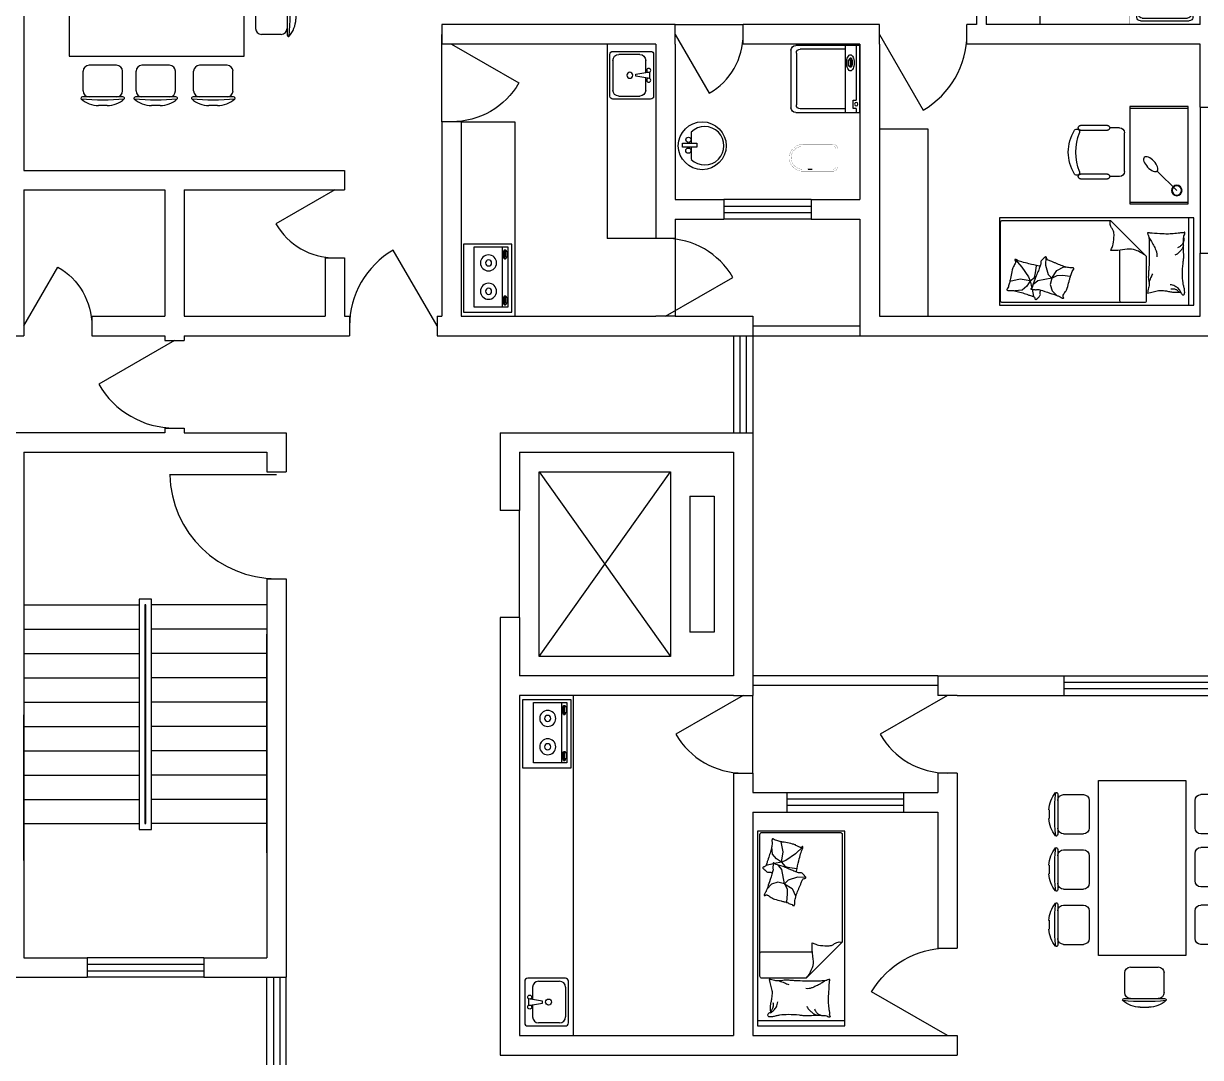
# Model space of a CAD drawing. Header units: millimetres. Extents: x 921 to 48431, y 453 to 41754.
# Drawn here: x 16680 to 28786, y 18397 to 29033 of the extents above; entities that cross this region are included whole.
import ezdxf
from ezdxf.enums import TextEntityAlignment as Align

# ---------------------------------------------------------------- set-up
doc = ezdxf.new("R2010")
doc.units = ezdxf.units.MM
for name, color, linetype in [('3', 7, 'Continuous'), ('LINE', 7, 'Continuous'), ('PUB_DIM', 3, 'Continuous'), ('PUB_WINDW', 7, 'Continuous'), ('STAIR', 2, 'Continuous'), ('TOTHER', 7, 'Continuous'), ('WALL', 255, 'Continuous'), ('WINDOW', 2, 'Continuous')]:
    doc.layers.add(name, color=color, linetype=linetype)
doc.styles.add('DIM_FONT', font='SIMPLEX', dxfattribs={"width": 0.8})
doc.styles.add('SIMPLEX', font='SIMPLEX.SHX')
doc.styles.get("Standard").update_dxf_attribs({"font": 'arial.ttf'})

# ---------------------------------------------------------------- blocks, each defined once
blk = doc.blocks.new('M_A2ZXL')
blk.add_line((-0.472, 0), (-0.472, -1))
blk.add_arc((-0.5, 0), 1, 271.6231, 0)
blk = doc.blocks.new('_WBLK')
for p, q in [((-0.5, 0.5), (0.5, 0.5)), ((0.5, 0.1667), (-0.5, 0.1667)), ((0.5, -0.1667), (-0.5, -0.1667)), ((-0.5, -0.5), (0.5, -0.5))]:
    blk.add_line(p, q)
at = {"style": 'SIMPLEX', "flags": 9}
blk.add_attdef('A', text='', height=1, dxfattribs=at).set_placement((0, 1.5), align=Align.MIDDLE)
blk = doc.blocks.new('_DBLK')
blk.add_line((-0.5, 0), (0, -0.866))
blk.add_arc((-0.5, 0), 1, 300, 0)
at = {"style": 'SIMPLEX', "flags": 9}
blk.add_attdef('A', text='', height=1, dxfattribs=at).set_placement((0, 1.5), align=Align.MIDDLE)
blk = doc.blocks.new('U_B22PJQ')
for p, q in [((335, 1564), (434, 1564)), ((966, 1564), (1065, 1564)), ((1597, 1564), (1697, 1564)), ((154, 1464), (614, 1464)), ((159, 1397), (159, 1172)), ((609, 1397), (609, 1172)), ((786, 1464), (1246, 1464)), ((791, 1397), (791, 1172)), ((1241, 1397), (1241, 1172)), ((1417, 1464), (1877, 1464)), ((1422, 1397), (1422, 1172)), ((1872, 1397), (1872, 1172)), ((227, 1104), (542, 1104)), ((858, 1104), (1173, 1104)), ((1490, 1104), (1805, 1104)), ((0, 1000), (0, 0)), ((2000, 1000), (0, 1000)), ((2000, 0), (2000, 1000)), ((2423, 699), (2198, 699)), ((2491, 704), (2491, 244)), ((2131, 632), (2131, 317)), ((2591, 524), (2591, 425)), ((2423, 249), (2198, 249)), ((0, 0), (2000, 0)), ((542, -104), (227, -104)), ((1147, -104), (832, -104)), ((1805, -104), (1490, -104)), ((159, -397), (159, -172)), ((609, -397), (609, -172)), ((765, -397), (765, -172)), ((1215, -397), (1215, -172)), ((1422, -397), (1422, -172)), ((1872, -397), (1872, -172)), ((614, -464), (154, -464)), ((1220, -464), (760, -464)), ((1877, -464), (1417, -464)), ((434, -564), (335, -564)), ((1039, -564), (940, -564)), ((1697, -564), (1597, -564))]:
    blk.add_line(p, q)
for centre, radius, start, end in [((145, 1480), 10, 130.7265, 202.67), ((344, 1249), 316, 91.7651, 130.7265), ((384, -1214), 2713, 84.8023, 95.1977), ((424, 1249), 316, 49.2735, 88.2349), ((624, 1480), 10, 337.33, 49.2735), ((776, 1480), 10, 130.7265, 202.67), ((976, 1249), 316, 91.7651, 130.7265), ((1016, -1214), 2713, 84.8023, 95.1977), ((1055, 1249), 316, 49.2735, 88.2349), ((1255, 1480), 10, 337.33, 49.2735), ((1408, 1480), 10, 130.7265, 202.67), ((1607, 1249), 316, 91.7651, 130.7265), ((1647, -1214), 2713, 84.8023, 95.1977), ((1687, 1249), 316, 49.2735, 88.2349), ((1886, 1480), 10, 337.33, 49.2735), ((154, 1484), 20, 202.67, 270), ((227, 1397), 67.5, 90, 180), ((542, 1397), 67.5, 0, 90), ((614, 1484), 20, 270, 337.33), ((786, 1484), 20, 202.67, 270), ((858, 1397), 67.5, 90, 180), ((1173, 1397), 67.5, 0, 90), ((1246, 1484), 20, 270, 337.33), ((1417, 1484), 20, 202.67, 270), ((1490, 1397), 67.5, 90, 180), ((1805, 1397), 67.5, 0, 90), ((1877, 1484), 20, 270, 337.33), ((227, 1172), 67.5, 180, 270), ((542, 1172), 67.5, 270, 0), ((858, 1172), 67.5, 180, 270), ((1173, 1172), 67.5, 270, 0), ((1490, 1172), 67.5, 180, 270), ((1805, 1172), 67.5, 270, 0), ((2198, 632), 67.5, 90, 180), ((2423, 632), 67.5, 0, 90), ((2511, 704), 20, 112.67, 180), ((2507, 713), 10, 40.7265, 112.67), ((-187, 474), 2713, 354.8023, 5.1977), ((2275, 514), 316, 1.7651, 40.7265), ((2275, 434), 316, 319.2735, 358.2349), ((2198, 317), 67.5, 180, 270), ((2423, 317), 67.5, 270, 0), ((2511, 244), 20, 180, 247.33), ((2507, 235), 10, 247.33, 319.2735), ((227, -172), 67.5, 90, 180), ((542, -172), 67.5, 0, 90), ((832, -172), 67.5, 90, 180), ((1147, -172), 67.5, 0, 90), ((1490, -172), 67.5, 90, 180), ((1805, -172), 67.5, 0, 90), ((227, -397), 67.5, 180, 270), ((542, -397), 67.5, 270, 0), ((832, -397), 67.5, 180, 270), ((1147, -397), 67.5, 270, 0), ((1490, -397), 67.5, 180, 270), ((1805, -397), 67.5, 270, 0), ((145, -480), 10, 157.33, 229.2735), ((154, -484), 20, 90, 157.33), ((344, -249), 316, 229.2735, 268.2349), ((384, 2214), 2713, 264.8023, 275.1977), ((424, -249), 316, 271.7651, 310.7265), ((614, -484), 20, 22.67, 90), ((624, -480), 10, 310.7265, 22.67), ((750, -480), 10, 157.33, 229.2735), ((760, -484), 20, 90, 157.33), ((990, 2214), 2713, 264.8023, 275.1977), ((950, -249), 316, 229.2735, 268.2349), ((1029, -249), 316, 271.7651, 310.7265), ((1220, -484), 20, 22.67, 90), ((1229, -480), 10, 310.7265, 22.67), ((1408, -480), 10, 157.33, 229.2735), ((1417, -484), 20, 90, 157.33), ((1607, -249), 316, 229.2735, 268.2349), ((1647, 2214), 2713, 264.8023, 275.1977), ((1687, -249), 316, 271.7651, 310.7265), ((1877, -484), 20, 22.67, 90), ((1886, -480), 10, 310.7265, 22.67)]:
    blk.add_arc(centre, radius, start, end)
at = {"style": 'DIM_FONT', "width": 0.8, "flags": 9}
for tag in ['XSIZE', 'YSIZE']:
    blk.add_attdef(tag, (0, 0), '', height=0.5, dxfattribs=at)
blk = doc.blocks.new('M_C55HKH')
for p, q in [((0, -52), (900, -52)), ((26, -509), (26, -1968)), ((503, -489), (46, -489)), ((503, -489), (872, -858)), ((46, -761), (564, -761)), ((872, -1968), (872, -858)), ((299, -1273), (295, -1270)), ((307, -1352), (299, -1273)), ((393, -1337), (392, -1318)), ((146, -1456), (100, -1409)), ((278, -1459), (305, -1407)), ((278, -1459), (357, -1410)), ((305, -1407), (307, -1352)), ((357, -1410), (393, -1337)), ((211, -1478), (146, -1456)), ((278, -1459), (211, -1478)), ((278, -1459), (251, -1606)), ((317, -1498), (278, -1459)), ((412, -1527), (317, -1498)), ((495, -1523), (412, -1527)), ((163, -1664), (89, -1649)), ((249, -1682), (175, -1667)), ((249, -1682), (196, -1718)), ((219, -1643), (211, -1652)), ((251, -1606), (219, -1643)), ((249, -1682), (286, -1639)), ((249, -1682), (266, -1787)), ((292, -1700), (249, -1682)), ((286, -1639), (333, -1628)), ((333, -1628), (405, -1618)), ((154, -1766), (147, -1841)), ((196, -1718), (154, -1766)), ((266, -1787), (243, -1892)), ((391, -1769), (292, -1700)), ((469, -1839), (391, -1769)), ((46, -1988), (852, -1988))]:
    blk.add_line(p, q)
blk.add_lwpolyline([(0, -2000), (0, 0), (900, 0), (900, -2000)], close=True)
for points in [[(135, -134, -0.263368), (107, -115, -0.494818), (116, -96, -0.049225), (134, -94, -0.036831), (158, -96, -0.031893), (196, -104, 0.035782), (230, -111, 0.032941), (319, -117, 0.026564), (430, -111, 0.017905), (468, -106, -0.033397), (488, -104, -0.03204), (525, -104, 0.018442), (590, -107, 0.010837), (654, -107, 0.014624), (702, -104, 0.111249), (725, -96, -0.153708), (742, -92, -0.076444), (749, -94, -0.215512), (751, -96, -0.585858), (748, -99, 0.363489), (744, -102, 0.191716), (743, -113, -0.129675), (745, -130, -0.01735), (742, -147, 0.019326), (740, -162, 0.018818), (733, -230, 0.021828), (732, -289, 0.006204), (734, -323, 0.001963), (740, -430, 0.028341), (744, -466, -0.117014), (744, -475, -0.36606), (742, -476, -0.03973), (728, -473, -0.048309), (715, -468, 0.062981), (704, -464, 0.04058), (681, -461, 0.014345), (614, -458, 0.005484), (488, -459, 0.007153), (392, -462, 0.008762), (350, -465, -0.008153), (304, -468, -0.06251), (247, -463, 0.078669), (201, -461, 0.047825), (179, -466, -0.034494), (148, -473, -0.023571), (123, -476, -0.510228), (122, -475), (129, -445), (150, -363, 0.073041), (152, -343, 0.023305), (146, -282, 0.018299), (142, -259, -0.01097), (135, -221, -0.042281), (132, -187, -0.027201), (135, -133)], [(609, -107, 0.027842), (585, -118, 0.048685), (573, -126, 0.023666), (545, -150, 0.031223), (526, -171, 0.046801), (521, -179, 0.023191), (513, -196)], [(691, -102, 0.088153), (656, -105, 0.088153), (625, -120, 0.077547), (604, -142, 0.077547), (590, -169)], [(133, -150, -0.05369), (148, -163, -0.070312), (156, -175, -0.015448), (159, -183, -0.013244), (163, -194, -0.082127), (166, -212, -0.064164), (163, -235)], [(135, -134, -0.077379), (170, -159, -0.077379), (195, -194, -0.047525), (205, -218, -0.047525), (210, -244)], [(225, -460, 0.009729), (253, -451, 0.009729), (280, -441, 0.007971), (301, -432, 0.007971), (323, -423)], [(695, -462, 0.016108), (656, -436, 0.024599), (629, -421, 0.009477), (580, -397, 0.015937), (550, -385, 0.072521), (534, -381, 0.033339), (498, -381)], [(503, -489, -0.085272), (566, -599, -0.124044), (575, -686), (562, -782), (563, -854)], [(563, -854, -0.027362), (602, -838, -0.040834), (629, -830, -0.038441), (717, -821, -0.076528), (761, -826, -0.103649), (788, -840, 0.093398), (818, -857, 0.072727), (841, -861, 0.052315), (872, -858)], [(400, -1581, 0.025626), (402, -1591, 0.0108), (426, -1697, 0.00456), (445, -1769, 0.01125), (454, -1797, 0.069394), (462, -1813, -0.079756), (468, -1827, -0.106399), (469, -1839, -0.328642), (466, -1842, -0.299547), (461, -1840, 0.189917), (454, -1835, 0.033518), (446, -1833, 0.075627), (442, -1833, 0.053489), (436, -1835, 0.017838), (418, -1843, 0.038394), (397, -1855, -0.059529), (384, -1862, -0.035943), (362, -1869, -0.011245), (291, -1884, -0.006203), (259, -1889, 0.010783), (241, -1893, 0.019485), (230, -1895, 0.005062), (188, -1908, 0.101392), (167, -1919, -0.223768), (156, -1922, -0.25558), (153, -1920, -0.081563), (150, -1907, -0.071805), (151, -1893, 0.069985), (152, -1879, 0.03546), (145, -1831, 0.029432), (130, -1774, 0.001554), (121, -1746, -0.00152), (112, -1718, -0.004735), (102, -1689, 0.00382), (91, -1653, 0.296001), (66, -1634, -0.649774), (61, -1616, -0.02319), (65, -1613, 0.0288), (68, -1610, 0.005727), (73, -1605, -0.004358), (80, -1599, -0.027528), (94, -1586, -0.046214), (104, -1580, -0.194121), (117, -1579, 0.133719), (137, -1580, 0.005779), (155, -1575, 0.008882)]]:
    blk.add_lwpolyline(points, format="xyb")
blk.add_lwpolyline([(345, -1251, 0.101392), (366, -1238, -0.223768), (377, -1234, -0.25558), (380, -1236, -0.081563), (384, -1249, -0.071805), (384, -1263, 0.069985), (384, -1277, 0.03546), (394, -1324, 0.029432), (414, -1380, 0.001554), (425, -1407, -0.00152), (437, -1434, -0.004735), (448, -1462, 0.00382), (462, -1497, 0.296001), (488, -1515, -0.649774), (495, -1532, -0.02319), (491, -1536, 0.0288), (488, -1539, 0.005727), (484, -1544, -0.004358), (478, -1551, -0.027528), (464, -1564, -0.046214), (455, -1571, -0.194121), (442, -1573, 0.133719), (422, -1574, 0.011505), (387, -1586, 0.008882), (343, -1604, 0.012426), (286, -1629, -0.033612), (264, -1637), (218, -1652), (182, -1663, 0.224341), (170, -1674, -0.722772), (163, -1673, -0.103513), (163, -1670, 0.053465), (163, -1664, 0.030109), (161, -1646, -0.031436), (159, -1628, -0.05324), (160, -1616, 0.05518), (161, -1604, 0.056271), (157, -1583, 0.0108), (124, -1480, 0.00456), (100, -1409, 0.01125), (89, -1381, 0.069394), (80, -1366, -0.079756), (73, -1353, -0.106399), (71, -1341, -0.328642), (74, -1338, -0.299547), (79, -1340, 0.189917), (86, -1344, 0.033518), (94, -1345, 0.075627), (98, -1345, 0.053489), (104, -1343, 0.017838), (122, -1333, 0.038394), (141, -1319, -0.059529), (154, -1311, -0.035943), (175, -1303, -0.011245), (245, -1283, -0.006203), (276, -1275, 0.010783), (295, -1270, 0.019485), (305, -1266, 0.005062)], format="xyb", close=True)
for centre, start, end in [((46, -509), 90, 180), ((46, -741), 180, 270), ((46, -1968), 180, 270), ((852, -1968), 270, 0)]:
    blk.add_arc(centre, 20, start, end)
at = {"style": 'DIM_FONT', "width": 0.8, "flags": 9}
for tag in ['XSIZE', 'YSIZE']:
    blk.add_attdef(tag, (0, 0), '', height=0.5, dxfattribs=at)
blk = doc.blocks.new('M_E31EAW')
at = {"color": 0, "linetype": 'ByBlock'}
for p, q in [((419, 245), (31, 245)), ((0, 215), (0, -215)), ((82, 26), (82, 153)), ((143, 215), (358, 215)), ((419, 153), (419, -153)), ((450, -215), (450, 215)), ((41, -31), (41, 31)), ((184, 10), (61, 31)), ((184, -10), (184, 10)), ((61, -31), (184, -10)), ((82, -153), (82, -26)), ((358, -215), (143, -215)), ((31, -245), (419, -245))]:
    blk.add_line(p, q, dxfattribs=at)
for centre, radius in [((51, 51), 20.5), ((245, 0), 30.7), ((51, -51), 20.5)]:
    blk.add_circle(centre, radius, dxfattribs=at)
for centre, radius, start, end in [((31, 215), 30.7, 90, 180), ((419, 215), 30.7, 0, 90), ((143, 153), 61.4, 90, 180), ((358, 153), 61.4, 0, 90), ((31, -215), 30.7, 180, 270), ((143, -153), 61.4, 180, 270), ((358, -153), 61.4, 270, 0), ((419, -215), 30.7, 270, 0)]:
    blk.add_arc(centre, radius, start, end, dxfattribs=at)
at = {"style": 'DIM_FONT', "width": 0.8, "flags": 9}
for tag in ['XSIZE', 'YSIZE']:
    blk.add_attdef(tag, (0, 0), '', height=0.5, dxfattribs=at)
blk = doc.blocks.new('M_E19')
for p, q in [((-323, -113), (-323, -456)), ((299, -113), (-323, -113)), ((299, -456), (299, -113)), ((-323, -400), (299, -400)), ((-323, -456), (299, -456)), ((-291, -422), (-291, -434)), ((-216, -432), (-280, -432)), ((-280, -432), (-280, -448)), ((-280, -448), (-216, -448)), ((-216, -448), (-216, -432)), ((-199, -423), (-199, -434)), ((182, -422), (182, -434)), ((193, -432), (193, -448)), ((257, -432), (193, -432)), ((193, -448), (257, -448)), ((257, -448), (257, -432)), ((274, -423), (274, -434))]:
    blk.add_line(p, q)
for points in [[(-199, -423, 0.259034), (-201, -420, 0.076276), (-213, -415, 0.036515), (-226, -412, 0.026615), (-245, -411, 0.026615), (-264, -412, 0.036515), (-277, -415, 0.076276), (-289, -420, 0.259034), (-291, -423, 0.078462), (-291, -424, 0.056762)], [(-199, -434, 0.259034), (-201, -430, 0.076276), (-213, -425, 0.036515), (-226, -423, 0.026615), (-245, -422, 0.026615), (-264, -423, 0.036515), (-277, -425, 0.076276), (-289, -430, 0.259034), (-291, -434, 0.259034), (-289, -437, 0.056762), (-280, -441, 0.036515)], [(-216, -443, 0.008736), (-213, -442, 0.076276), (-201, -437, 0.259034), (-199, -434, 0.259034)], [(274, -423, 0.259034), (272, -420, 0.076276), (260, -415, 0.036515), (247, -412, 0.026615), (228, -411, 0.026615), (209, -412, 0.036515), (196, -415, 0.076276), (184, -420, 0.259034), (182, -423, 0.078462), (182, -424, 0.056762)], [(274, -434, 0.259034), (272, -430, 0.076276), (260, -425, 0.036515), (247, -423, 0.026615), (228, -422, 0.026615), (209, -423, 0.036515), (196, -425, 0.076276), (184, -430, 0.259034), (182, -434, 0.259034), (184, -437, 0.056762), (193, -441, 0.036515)], [(257, -443, 0.008736), (260, -442, 0.076276), (272, -437, 0.259034), (274, -434, 0.259034)]]:
    blk.add_lwpolyline(points, format="xyb")
at = {"layer": 'TOTHER', "linetype": 'Continuous'}
for p, q in [((-350, 0), (350, 0)), ((-350, -500), (-350, 0)), ((350, 0), (350, -500)), ((350, -500), (-350, -500))]:
    blk.add_line(p, q, dxfattribs=at)
for centre, radius in [((-158, -259), 82.5), ((-158, -259), 31.6), ((134, -259), 82.5), ((134, -259), 31.6)]:
    blk.add_circle(centre, radius, dxfattribs=at)
at = {"width": 0.8, "flags": 9}
for tag in ['XSIZE', 'YSIZE']:
    blk.add_attdef(tag, (0, 0), '', height=0.5, dxfattribs=at)
blk = doc.blocks.new('M_E33IEP')
for p, q in [((135, 135), (135, 20)), ((44, -21), (44, 20)), ((44, 20), (194, 20)), ((194, 20), (194, -21)), ((194, -21), (44, -21)), ((135, -21), (135, -144))]:
    blk.add_line(p, q)
for centre, radius in [((248, -5), 246), ((106, 56), 26.7), ((105, -55), 26.7)]:
    blk.add_circle(centre, radius)
blk.add_arc((274, -5), 197, 225.2527, 134.7473)
at = {"style": 'DIM_FONT', "width": 0.8, "flags": 9}
for tag in ['XSIZE', 'YSIZE']:
    blk.add_attdef(tag, (0, 0), '', height=0.5, dxfattribs=at)
at = {"width": 0.8, "flags": 9}
for tag in ['XSIZE', 'YSIZE']:
    blk.add_attdef(tag, (2, -251), '', height=150, dxfattribs=at)
blk = doc.blocks.new('M_E2')
blk.add_line((-306, -118), (-266, -118))
at = {"const_width": 1.5}
for points in [[(-366, 138, 0.97895), (-366, -138, 0.97895)], [(0, 88, 0.462192), (-59, 137, 0.462192)], [(-366, 118, 0.97895), (-366, -118, 0.97895)], [(-306, 118, 0.414214), (-316, 108, 0.414214)], [(-20, 88, 0.414214), (-50, 118, 0.414214)], [(-316, -108, 0.414214), (-306, -118, 0.414214)], [(-59, -137, 0.462192), (0, -88, 0.462192)], [(-50, -118, 0.414214), (-20, -88, 0.414214)]]:
    blk.add_lwpolyline(points, format="xyb", dxfattribs=at)
for points in [[(-366, 137), (-59, 137)], [(-316, 118), (-366, 118)], [(-340, 118), (-266, 118)], [(-316, 108), (-316, -108)], [(-50, 118), (-267, 118)], [(-20, -88), (-20, 88)], [(0, 88), (0, -88)], [(-316, -118), (-366, -118)], [(-340, -118), (-266, -118)], [(-266, -118), (-50, -118)], [(-381, -137), (-59, -137)]]:
    blk.add_lwpolyline(points, dxfattribs=at)
at = {"width": 0.8, "flags": 9}
for tag in ['XSIZE', 'YSIZE']:
    blk.add_attdef(tag, (0, 0), '', height=0.5, dxfattribs=at)
blk = doc.blocks.new('M_E20')
for p, q in [((345, 0), (-345, 0)), ((-302, -36), (-345, -36)), ((-302, -35), (-302, -66)), ((-302, -66), (-219, -66)), ((-219, -66), (-219, -35)), ((345, -36), (-219, -36)), ((123, -87), (123, -99)), ((133, -96), (133, -113)), ((198, -96), (133, -96)), ((133, -113), (198, -113)), ((198, -113), (198, -96)), ((215, -88), (215, -99)), ((-307, -144), (-307, -611)), ((307, -144), (307, -611)), ((267, -651), (-267, -651))]:
    blk.add_line(p, q)
blk.add_lwpolyline([(83, -94, 0.185158), (88, -107, 0.102042), (108, -122, 0.060862), (133, -130, 0.047173), (166, -133, 0.047173), (200, -130, 0.060862), (225, -122, 0.102042), (245, -107, 0.185158), (250, -94, 0.185158), (245, -82, 0.102042), (225, -67, 0.060862), (200, -59, 0.047173), (166, -56, 0.047173), (133, -59, 0.060862), (108, -67, 0.102042), (88, -82, 0.185158)], format="xyb", close=True)
for points in [[(215, -88, 0.259034), (213, -85, 0.076276), (201, -80, 0.036515), (188, -77, 0.026615), (169, -76, 0.026615), (150, -77, 0.036515), (137, -80, 0.076276), (125, -85, 0.259034), (123, -88, 0.078462), (123, -89, 0.056762)], [(215, -99, 0.259034), (213, -95, 0.076276), (201, -90, 0.036515), (188, -88, 0.026615), (169, -87, 0.026615), (150, -88, 0.036515), (137, -90, 0.076276), (125, -95, 0.259034), (123, -99, 0.259034), (125, -102, 0.056762), (133, -106, 0.036515)], [(198, -108, 0.008736), (201, -107, 0.076276), (213, -102, 0.259034), (215, -99, 0.259034)]]:
    blk.add_lwpolyline(points, format="xyb")
blk.add_circle((-259, -35), 17.5)
for centre, start, end in [((-267, -611), 180, 270), ((267, -611), 270, 0)]:
    blk.add_arc(centre, 40, start, end)
at = {"layer": 'TOTHER', "linetype": 'Continuous'}
for p, q in [((-345, -656), (-345, 0)), ((345, 0), (345, -656)), ((-345, -145), (345, -145)), ((295, -706), (-295, -706))]:
    blk.add_line(p, q, dxfattribs=at)
for centre, start, end in [((-295, -656), 180, 270), ((295, -656), 270, 0)]:
    blk.add_arc(centre, 50, start, end, dxfattribs=at)
at = {"width": 0.8, "flags": 9}
for tag in ['XSIZE', 'YSIZE']:
    blk.add_attdef(tag, (0, 0), '', height=0.5, dxfattribs=at)
blk = doc.blocks.new('M_C32CXI')
for p, q in [((-188, 275), (87, 275)), ((212, 250), (112, 250)), ((87, 225), (-188, 225)), ((262, 200), (262, -200)), ((-188, -225), (87, -225)), ((87, -275), (-188, -275)), ((212, -250), (112, -250))]:
    blk.add_line(p, q)
for centre, radius, start, end in [((-188, 250), 25, 90, 270), ((87, 250), 25, 270, 90), ((212, 200), 50, 0, 90), ((111, 0), 426, 148.1092, 211.8908), ((-227, 210), 28.1, 338.7607, 148.1092), ((314, 0), 552, 158.7607, 201.2393), ((-227, -210), 28.1, 211.8908, 21.2393), ((-188, -250), 25, 90, 270), ((87, -250), 25, 270, 90), ((212, -200), 50, 270, 0)]:
    blk.add_arc(centre, radius, start, end)
at = {"width": 0.8, "flags": 9}
for tag in ['XSIZE', 'YSIZE']:
    blk.add_attdef(tag, (0, 0), '', height=0.5, dxfattribs=at)
blk = doc.blocks.new('M_C18')
at = {"linetype": 'Continuous'}
for p, q in [((-565, 349), (-565, -348)), ((595, 349), (595, -348))]:
    blk.add_line(p, q, dxfattribs=at)
blk.add_lwpolyline([(-582, -348), (-582, 352), (618, 352), (618, -348)], close=True, dxfattribs=at)
at = {"width": 0.8, "flags": 9}
for tag in ['XSIZE', 'YSIZE']:
    blk.add_attdef(tag, (0, 0), '', height=0.5, dxfattribs=at)
blk = doc.blocks.new('U_B21OCI')
for p, q in [((-331, 340), (-132, 137)), ((-330, 341), (-131, 138))]:
    blk.add_line(p, q)
for radius in [54, 48.4]:
    blk.add_circle((-331, 340), radius)
blk.add_ellipse((-60, 72), major_axis=(69.7, -66.4), ratio=0.460894)
at = {"style": 'DIM_FONT', "width": 0.6, "flags": 9}
for tag in ['XSIZE', 'YSIZE']:
    blk.add_attdef(tag, (0, 0), '', height=0.5, dxfattribs=at)
blk = doc.blocks.new('U_B1BIY')
at = {"layer": 'PUB_DIM'}
blk.add_blockref('U_B21OCI', (60, -72), dxfattribs=at)
at = {"style": 'DIM_FONT', "width": 0.8, "flags": 9}
for tag in ['XSIZE', 'YSIZE']:
    blk.add_attdef(tag, (0, 0), '', height=0.5, dxfattribs=at)
blk = doc.blocks.new('M_E10')
for p, q in [((-740, -70), (-740, -680)), ((-700, -30), (-302, -30)), ((-640, -90), (-640, -660)), ((-600, -50), (-300, -50)), ((-300, -50), (695, -96)), ((-298, -30), (724, -76)), ((760, -116), (760, -634)), ((730, -136), (730, -614)), ((-700, -720), (-302, -720)), ((-600, -700), (-300, -700)), ((695, -654), (-300, -700)), ((685, -654), (-300, -700)), ((724, -674), (-298, -720))]:
    blk.add_line(p, q)
at = {"const_width": 1.5}
for points in [[(-800, 0), (800, 0)], [(-800, -750), (-800, 0)], [(800, 0), (800, -750)], [(800, -750), (-800, -750)]]:
    blk.add_lwpolyline(points, dxfattribs=at)
for radius in [20, 16]:
    blk.add_circle((550, -386), radius)
for centre, start, end in [((-700, -70), 90, 180), ((-600, -90), 90, 180), ((-302, -70), 83.7966, 90), ((690, -136), 0, 83.3675), ((720, -116), 0, 83.7966), ((690, -614), 276.6325, 0), ((-700, -680), 180, 270), ((-600, -660), 180, 270), ((-302, -680), 270, 276.2034), ((720, -634), 276.2034, 0)]:
    blk.add_arc(centre, 40, start, end)
at = {"width": 0.8, "flags": 9}
for tag in ['XSIZE', 'YSIZE']:
    blk.add_attdef(tag, (0, 0), '', height=0.5, dxfattribs=at)
blk = doc.blocks.new('1T4F64')
at = {"layer": '3'}
for p, q in [((14499.2, -3793.9), (14499.2, -5345.9)), ((8349.2, -6345.9), (8349.2, -5445.9)), ((10749.2, -5345.9), (11449.2, -5345.9)), ((10049.2, -5545.9), (10049.2, -7545.9)), ((16149.2, -6195.9), (16149.2, -7695.9)), ((8549.2, -6345.9), (9099.2, -6345.9)), ((9099.2, -6345.9), (9099.2, -8345.9)), ((12849.2, -6416.8), (13349.2, -6416.8)), ((13349.2, -6416.8), (13349.2, -8345.9)), ((10749.2, -7445.9), (10749.2, -8345.9)), ((10549.2, -7545.9), (10049.2, -7545.9)), ((11549.2, -8445.9), (12649.2, -8445.9)), ((11549.2, -8545.9), (12649.2, -8545.9)), ((9349.2, -9945.9), (10699.2, -11845.9)), ((9349.2, -11845.9), (10699.2, -9945.9)), ((9349.2, -11845.9), (9349.2, -9945.9)), ((9349.2, -9945.9), (10699.2, -9945.9)), ((10699.2, -9945.9), (10699.2, -11845.9)), ((10899.2, -10195.9), (11149.2, -10195.9)), ((10899.2, -10195.9), (10899.2, -11595.9)), ((11149.2, -10195.9), (11149.2, -11595.9)), ((9149.2, -11445.9), (9149.2, -10345.9)), ((11149.2, -11595.9), (10899.2, -11595.9)), ((10699.2, -11845.9), (9349.2, -11845.9)), ((13449.2, -12045.9), (11549.2, -12045.9)), ((13449.2, -12145.9), (11549.2, -12145.9)), ((9699.2, -12245.9), (9699.2, -15745.9)), ((11549.2, -13045.9), (11549.2, -12245.9))]:
    blk.add_line(p, q, dxfattribs=at)
at = {"layer": 'STAIR'}
for p, q in [((5234.2, -11255.6), (5234.2, -13625.6)), ((5364.2, -11255.6), (5234.2, -11255.6)), ((5364.2, -13625.6), (5364.2, -11255.6)), ((4049.2, -11315.6), (5234.2, -11315.6)), ((5294.2, -11315.6), (5294.2, -13565.6)), ((5304.2, -11315.6), (5294.2, -11315.6)), ((5304.2, -13565.6), (5304.2, -11315.6)), ((6549.2, -11315.6), (5364.2, -11315.6)), ((4049.2, -11565.6), (5234.2, -11565.6)), ((6549.2, -11565.6), (5364.2, -11565.6)), ((6549.2, -13865.6), (6549.2, -11615.6)), ((4049.2, -11815.6), (5234.2, -11815.6)), ((6549.2, -11815.6), (5364.2, -11815.6)), ((4049.2, -12065.6), (5234.2, -12065.6)), ((6549.2, -12065.6), (5364.2, -12065.6)), ((4049.2, -12315.6), (5234.2, -12315.6)), ((6549.2, -12315.6), (5364.2, -12315.6)), ((4049.2, -12565.6), (5234.2, -12565.6)), ((6549.2, -12565.6), (5364.2, -12565.6)), ((4049.2, -12815.6), (5234.2, -12815.6)), ((6549.2, -12815.6), (5364.2, -12815.6)), ((4049.2, -13065.6), (5234.2, -13065.6)), ((6549.2, -13065.6), (5364.2, -13065.6)), ((4049.2, -13315.6), (5234.2, -13315.6)), ((6549.2, -13315.6), (5364.2, -13315.6)), ((4049.2, -13565.6), (5234.2, -13565.6)), ((5234.2, -13625.6), (5364.2, -13625.6)), ((5294.2, -13565.6), (5304.2, -13565.6)), ((6549.2, -13565.6), (5364.2, -13565.6))]:
    blk.add_line(p, q, dxfattribs=at)
at = {"layer": 'WALL'}
for p, q in [((16149.2, -5345.9), (16149.2, -2845.9)), ((4049.2, -3545.9), (4049.2, -6845.9)), ((13949.2, -3793.9), (13949.2, -5345.9)), ((13849.2, -4345.9), (13849.2, -5345.9)), ((10749.2, -5345.9), (8349.2, -5345.9)), ((8349.2, -5345.9), (8349.2, -5545.9)), ((10749.2, -5545.9), (10749.2, -5345.9)), ((11449.2, -5545.9), (11449.2, -5345.9)), ((12849.2, -5345.9), (11449.2, -5345.9)), ((12849.2, -5545.9), (12849.2, -5345.9)), ((13849.2, -5345.9), (13749.2, -5345.9)), ((13749.2, -5545.9), (13749.2, -5345.9)), ((16149.2, -5345.9), (13949.2, -5345.9)), ((8549.2, -5545.9), (8349.2, -5545.9)), ((10549.2, -5545.9), (8549.2, -5545.9)), ((10549.2, -5545.9), (10549.2, -7545.9)), ((10749.2, -5545.9), (10749.2, -7145.9)), ((12649.2, -5545.9), (11449.2, -5545.9)), ((12649.2, -5545.9), (12649.2, -7145.9)), ((12849.2, -5545.9), (12849.2, -8345.9)), ((16149.2, -5545.9), (13749.2, -5545.9)), ((16149.2, -6195.9), (16149.2, -5545.9)), ((16149.2, -6195.9), (16349.2, -6195.9)), ((8549.2, -6345.9), (8349.2, -6345.9)), ((8349.2, -6345.9), (8349.2, -8345.9)), ((8549.2, -6345.9), (8549.2, -8345.9)), ((4049.2, -6845.9), (7349.2, -6845.9)), ((7349.2, -6845.9), (7349.2, -7045.9)), ((4049.2, -7045.9), (5499.2, -7045.9)), ((4049.2, -7045.9), (4049.2, -8345.9)), ((5499.2, -7045.9), (5499.2, -8345.9)), ((5699.2, -7045.9), (7149.2, -7045.9)), ((5699.2, -7045.9), (5699.2, -8345.9)), ((7149.2, -7045.9), (7349.2, -7045.9)), ((10749.2, -7145.9), (11249.2, -7145.9)), ((11249.2, -7145.9), (11249.2, -7345.9)), ((12149.2, -7145.9), (12149.2, -7345.9)), ((12149.2, -7145.9), (12649.2, -7145.9)), ((10749.2, -7345.9), (10749.2, -7545.9)), ((10749.2, -7345.9), (11249.2, -7345.9)), ((12149.2, -7345.9), (12649.2, -7345.9)), ((12649.2, -7345.9), (12649.2, -8545.9)), ((10749.2, -7545.9), (10549.2, -7545.9)), ((7149.2, -7745.9), (7349.2, -7745.9)), ((7149.2, -7745.9), (7149.2, -8345.9)), ((7349.2, -7745.9), (7349.2, -8345.9)), ((16149.2, -8345.9), (16149.2, -7695.9)), ((16149.2, -7695.9), (16349.2, -7695.9)), ((4049.2, -8345.9), (4049.2, -8545.9)), ((4749.2, -8345.9), (4749.2, -8545.9)), ((4749.2, -8345.9), (5499.2, -8345.9)), ((5699.2, -8345.9), (7149.2, -8345.9)), ((7349.2, -8345.9), (7399.2, -8345.9)), ((7399.2, -8345.9), (7399.2, -8545.9)), ((8299.2, -8345.9), (8299.2, -8545.9)), ((8299.2, -8345.9), (8349.2, -8345.9)), ((8549.2, -8345.9), (10549.2, -8345.9)), ((10749.2, -8345.9), (10549.2, -8345.9)), ((10749.2, -8345.9), (11549.2, -8345.9)), ((11549.2, -8345.9), (11549.2, -8545.9)), ((12849.2, -8345.9), (16149.2, -8345.9)), ((3849.2, -8545.9), (4049.2, -8545.9)), ((4749.2, -8545.9), (5499.2, -8545.9)), ((5499.2, -8545.9), (5499.2, -8595.9)), ((5699.2, -8545.9), (7399.2, -8545.9)), ((5699.2, -8545.9), (5699.2, -8595.9)), ((8299.2, -8545.9), (11549.2, -8545.9)), ((11349.2, -8545.9), (11549.2, -8545.9)), ((12649.2, -8545.9), (16349.2, -8545.9)), ((5499.2, -8595.9), (5699.2, -8595.9)), ((5499.2, -9545.9), (2099.2, -9545.9)), ((5499.2, -9495.9), (5699.2, -9495.9)), ((5499.2, -9495.9), (5499.2, -9545.9)), ((5499.2, -9495.9), (5699.2, -9495.9)), ((5499.2, -9495.9), (5499.2, -9545.9)), ((5699.2, -9495.9), (5699.2, -9545.9)), ((5699.2, -9495.9), (5699.2, -9545.9)), ((5699.2, -9545.9), (6749.2, -9545.9)), ((6749.2, -9545.9), (6749.2, -9945.9)), ((8949.2, -9545.9), (11349.2, -9545.9)), ((8949.2, -9545.9), (8949.2, -10345.9)), ((11349.2, -9545.9), (11549.2, -9545.9)), ((11549.2, -9545.9), (11549.2, -12245.9)), ((4049.2, -9745.9), (6549.2, -9745.9)), ((4049.2, -9745.9), (4049.2, -14945.9)), ((6549.2, -9745.9), (6549.2, -9945.9)), ((9149.2, -9745.9), (9149.2, -10345.9)), ((9149.2, -9745.9), (11349.2, -9745.9)), ((11349.2, -9745.9), (11349.2, -12045.9)), ((6549.2, -9945.9), (6749.2, -9945.9)), ((9149.2, -10345.9), (8949.2, -10345.9)), ((6549.2, -11045.9), (6549.2, -14945.9)), ((6549.2, -11045.9), (6749.2, -11045.9)), ((6749.2, -11045.9), (6749.2, -15145.9)), ((8949.2, -11445.9), (8949.2, -15945.9)), ((9149.2, -11445.9), (8949.2, -11445.9)), ((9149.2, -11445.9), (9149.2, -12045.9)), ((11349.2, -12045.9), (9149.2, -12045.9)), ((13449.2, -12045.9), (14749.2, -12045.9)), ((13449.2, -12045.9), (13449.2, -12245.9)), ((14749.2, -12245.9), (14749.2, -12045.9)), ((9149.2, -12245.9), (9149.2, -15745.9)), ((11349.2, -12245.9), (9149.2, -12245.9)), ((11349.2, -12245.9), (11549.2, -12245.9)), ((13649.2, -12245.9), (13449.2, -12245.9)), ((13649.2, -12245.9), (14749.2, -12245.9)), ((4049.2, -13945.9), (4049.2, -12445.9)), ((11349.2, -13045.9), (11349.2, -15745.9)), ((11349.2, -13045.9), (11549.2, -13045.9)), ((11549.2, -13045.9), (11549.2, -13245.9)), ((13649.2, -13045.9), (13449.2, -13045.9)), ((13449.2, -13045.9), (13449.2, -13245.9)), ((13649.2, -13045.9), (13649.2, -14845.9)), ((11549.2, -13245.9), (11899.2, -13245.9)), ((11899.2, -13445.9), (11899.2, -13245.9)), ((13099.2, -13445.9), (13099.2, -13245.9)), ((13099.2, -13245.9), (13449.2, -13245.9)), ((11549.2, -13445.9), (11549.2, -15745.9)), ((11549.2, -13445.9), (11899.2, -13445.9)), ((13099.2, -13445.9), (13449.2, -13445.9)), ((13449.2, -13445.9), (13449.2, -14845.9)), ((13449.2, -14845.9), (13649.2, -14845.9)), ((4049.2, -14945.9), (4699.2, -14945.9)), ((4699.2, -14945.9), (4699.2, -15145.9)), ((5899.2, -14945.9), (6549.2, -14945.9)), ((5899.2, -14945.9), (5899.2, -15145.9)), ((3849.2, -15145.9), (4699.2, -15145.9)), ((5899.2, -15145.9), (6549.2, -15145.9)), ((6549.2, -15145.9), (6749.2, -15145.9)), ((9149.2, -15745.9), (11349.2, -15745.9)), ((11549.2, -15745.9), (13449.2, -15745.9)), ((13449.2, -15745.9), (13649.2, -15745.9)), ((13649.2, -15745.9), (13649.2, -15945.9)), ((8949.2, -15945.9), (13649.2, -15945.9))]:
    blk.add_line(p, q, dxfattribs=at)
at = {"layer": '3'}
for name, p, xscale, yscale, zscale, rotation in [('M_E10', (15421.7, -4569.9), -0.97, 0.97, 0.97, 89.99999999999999), ('U_B22PJQ', (16002, -13122.9), -0.9, 0.9, 0.9, 90)]:
    blk.add_blockref(name, p, dxfattribs=dict(at, xscale=xscale, yscale=yscale, zscale=zscale, rotation=rotation))
at = {"layer": '3', "xscale": 0.9, "yscale": 0.9, "zscale": 0.9}
blk.add_blockref('U_B22PJQ', (4515.6, -5670.7), dxfattribs=at)
at = {"layer": '3', "xscale": -1}
for name, p, rotation in [('M_E20', (12646.1, -5905.4), 270), ('M_C32CXI', (15107.4, -6658.1), 180), ('U_B1BIY', (15640.5, -6780.9), 270)]:
    blk.add_blockref(name, p, dxfattribs=dict(at, rotation=rotation))
at = {"layer": '3', "xscale": -0.83333, "yscale": 0.85714, "rotation": 270}
blk.add_blockref('M_C18', (15721.9, -6704.2), dxfattribs=at)
at = {"layer": '3'}
blk.add_blockref('M_E2', (12423.5, -6715.9), dxfattribs=at)
at = {"layer": 'LINE', "xscale": -1}
blk.add_blockref('M_E31EAW', (10527.5, -5867.2), dxfattribs=at)
at = {"layer": 'LINE'}
for name, p in [('M_E33IEP', (10779.3, -6587.1)), ('M_E31EAW', (9201.3, -15401.2))]:
    blk.add_blockref(name, p, dxfattribs=at)
at = {"layer": 'LINE', "xscale": -1}
for name, p, rotation in [('M_C55HKH', (16083.6, -8231.9), 270), ('M_E19', (8570, -7955.2), 89.99999999999999), ('M_E19', (9178.8, -12641.2), 90), ('M_C55HKH', (11594.4, -15644.2), 180)]:
    blk.add_blockref(name, p, dxfattribs=dict(at, rotation=rotation))
at = {"layer": 'WINDOW'}
for name, p, xscale, yscale, zscale in [('_DBLK', (11099.2, -5445.9), 700, 700, 700), ('_DBLK', (13299.2, -5445.9), 900, 900, 900), ('_WBLK', (15649.2, -12145.9), 1800, 199.9999999999708, 1800), ('_WBLK', (12499.2, -13345.9), 1200, 200, 1200)]:
    blk.add_blockref(name, p, dxfattribs=dict(at, xscale=xscale, yscale=yscale, zscale=zscale))
for name, p, xscale, yscale, zscale, rotation in [('_DBLK', (8449.2, -5945.9), -800, 800, 800, 90), ('_DBLK', (7249.2, -7395.9), 700, 700, 700, 270), ('_WBLK', (11699.2, -7245.9), 900, 200, 900, 180), ('_DBLK', (10649.2, -7945.9), 800, 800, 800, 90), ('_DBLK', (7849.2, -8445.9), 900, 900, 900, 180), ('_DBLK', (4399.2, -8445.9), -700, 700, 700, 180), ('_WBLK', (11449.2, -9045.9), 1000, 200, 1000, 270), ('_DBLK', (5599.2, -9045.9), 900, 900, 900, 270), ('M_A2ZXL', (6649.2, -10495.9), -1100, -1100, 1100, 90), ('_DBLK', (11449.2, -12645.9), 800, 800, 800, 270), ('_DBLK', (13549.2, -12645.9), 800, 800, 800, 270), ('_DBLK', (13549.2, -15295.9), -900, 900, 900, 270), ('_WBLK', (5299.2, -15045.9), 1200, 200, 1200, 180), ('_WBLK', (6649.2, -15745.9), 1200, 199.9999999998835, 1200, 90)]:
    blk.add_blockref(name, p, dxfattribs=dict(at, xscale=xscale, yscale=yscale, zscale=zscale, rotation=rotation))

msp = doc.modelspace()

# ---------------------------------------------------------------- block references
at = {"layer": 'PUB_WINDW'}
msp.add_blockref('1T4F64', (12634, 34368), dxfattribs=at)

doc.saveas('drawing.dxf')
